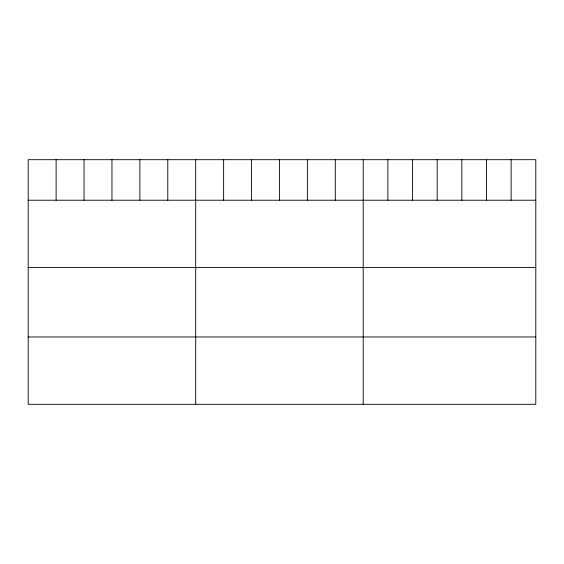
<?xml version="1.0" encoding="UTF-8"?>
<svg xmlns="http://www.w3.org/2000/svg" width="564" height="564" viewBox="0 0 564 564"><rect width="100%" height="100%" fill="white"/><g stroke="black" fill="none" stroke-linecap="round" stroke-linejoin="round"><path stroke-width="0.85" d="M535.8 200.22L535.8 404.31L28.2 404.31L28.2 159.69L535.8 159.69L535.8 200.22L28.2 200.22M28.2 267.569L535.8 267.569M28.2 336.962L535.8 336.962M511.146 159.69L511.146 200.22M486.492 159.69L486.492 200.22M461.838 159.69L461.838 200.22M437.178 159.69L437.178 200.22M412.524 159.69L412.524 200.22M387.87 159.69L387.87 200.22M363.216 159.69L363.216 404.31M335.298 159.69L335.298 200.22M307.38 159.69L307.38 200.22M279.462 159.69L279.462 200.22M251.544 159.69L251.544 200.22M223.626 159.69L223.626 200.22M195.708 159.69L195.708 404.31M167.79 159.69L167.79 200.22M139.872 159.69L139.872 200.22M111.954 159.69L111.954 200.22M84.036 159.69L84.036 200.22M56.118 159.69L56.118 200.22"/></g></svg>
